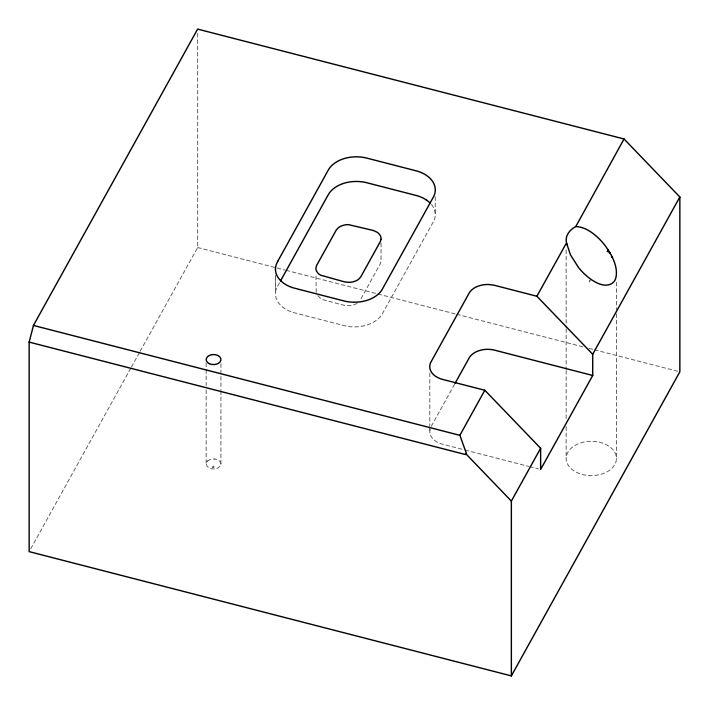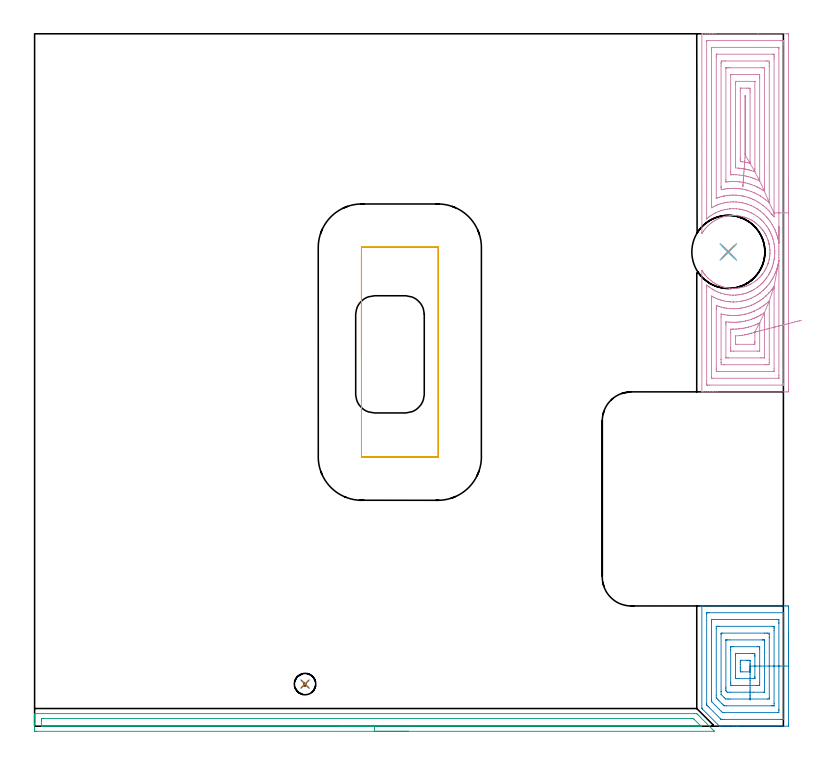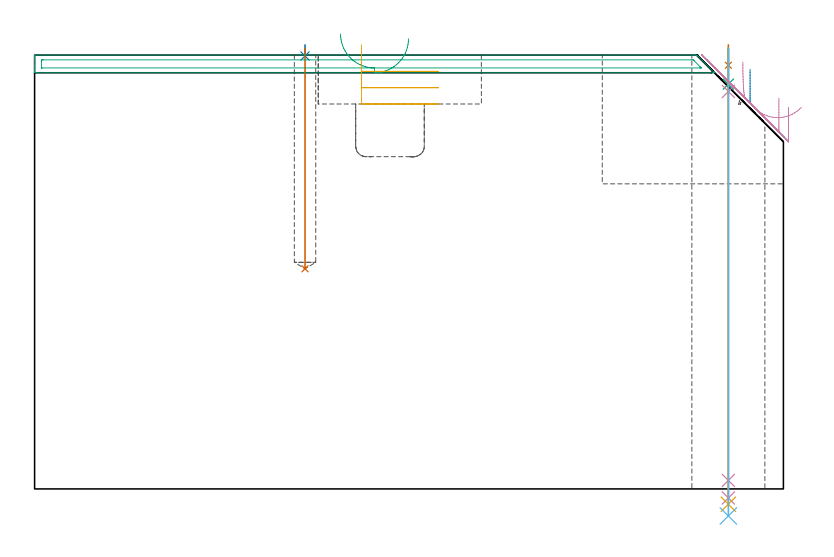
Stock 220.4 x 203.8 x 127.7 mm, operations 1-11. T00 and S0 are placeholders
(PLAN: 13 operations, 9 tool changes, 29.2 min)
(1 SPOT_DRILL | STEP1HOLE | NXT0321_9005460120000 | 0.05 min | 183 mm3)
(2 SPOT_DRILL_1 | STEP1POCKET | NXT0321_9005460120000 | 0.03 min | 0 mm3)
(3 DRILL_BLIND_HOLE_INTO_CENTER | STEP1HOLE | UGT0301_180 | 0.04 min | 129 mm3)
(4 GUN_DRILL_THROUGH_HOLE | STEP1HOLE | UGT0307_001 | 0.57 min | 2347 mm3)
(5 SPADE_DRILL_TO_ENLARGE_THROUGH_HOLE | STEP1HOLE | UGT0306_004 | 0.54 min | 15601 mm3)
(6 DRILL_TO_ENLARGE_THROUGH_HOLE | STEP1HOLE | UGT0301_052 | 0.55 min | 28079 mm3)
(7 DRILL_BLIND_HOLE_INTO_CENTER_1 | STEP1POCKET | UGT0301_458 | 0.26 min | 1916 mm3)
(8 AREA_MILL | FG_CHAMFER_SURFACE | UGT0205_001 | 2.99 min | 14219 mm3)
(9 AREA_MILL_1 | FG_CHAMFER_SURFACE_1 | UGT0205_001 | 3.35 min | 2660 mm3)
(10 AREA_MILL_2 | FG_CHAMFER_SURFACE_2 | UGT0205_001 | 7.81 min | 33599 mm3)
(11 MILL_RECTANGULAR_POCKET | POCKET_RECTANGULAR_STRAIGHT | UGT0201_109 | Follow Part, ap 6.35, ae 75% | 1.39 min | 58256 mm3)
(12 MILL_RECTANGULAR_POCKET_1 | POCKET_RECTANGULAR_STRAIGHT_1 | UGT0201_089 | Follow Part, ap 2.5, ae 75% | 2.69 min | 10187 mm3)
(13 MILL_SLOT | SLOT_PARTIAL_RECTANGULAR | NXT0201_012 | Follow Part, ap 4, ae 75% | 8.93 min | 120674 mm3)
(TOOL NXT0321_9005460120000 | NC Spot Drill, 142deg, 12mm, Carbide, Uncoated | D12 PA142 FL30 Z2)
(TOOL UGT0301_180 | Twist Drill 5.7 mm | D5.7 PA118 FL55 Z2)
(TOOL UGT0307_001 | Gun Drill 5 mm | D5 PA130 FL24 Z1)
(TOOL UGT0306_004 | Spade Drill 13.5mm | D13.5 PA132 FL10 Z2)
(TOOL UGT0301_052 | Twist Drill 21.5 mm | D21.5 PA118 FL150 Z2)
(TOOL UGT0301_458 | Carbide Drill 6.3 mm | D6.3 PA118 FL63 Z2)
(TOOL UGT0205_001 | Chamfer Mill 20 x 3 x 45 deg. | D20 FL50 Z2)
(TOOL UGT0201_109 | End Mill 25.4 mm | D25.4 FL25 Z2)
(TOOL UGT0201_089 | End mill 10 mm | D10 R3 FL22 Z4)
(TOOL NXT0201_012 | ENDMILL 16mm [2P460-1600-NA 1630] | D16 FL38 Z6)
(OP 1 SPOT_DRILL)
G17 G21 G94 G90
T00 M6
G54
G17 G0 G90 X204.2 Y139.6 S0 M3
G43 Z137.7 H0
G94 G81 G98 Z124.7 F250. R130.7
G80
M5
M2
(OP 2 SPOT_DRILL_1)
G17 G21 G94 G90
T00 M6
G54
G17 G0 G90 X79.6 Y12.4 S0 M3
G43 Z137.7 H0
G94 G81 G98 Z127.429 F250. R130.7
G80
M5
M2
(OP 3 DRILL_BLIND_HOLE_INTO_CENTER)
G17 G21 G94 G90
T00 M6
G54
G17 G0 G90 X204.2 Y139.6 S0 M3
G43 Z137.7 H0
G94 G81 G98 Z119.15 F250. R129.7
G80
M5
M2
(OP 4 GUN_DRILL_THROUGH_HOLE)
G17 G21 G94 G90
T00 M6
G54
G17 G0 G90 X204.2 Y139.6 M8
G43 Z137.7 H0
Z125.812
S716 M3
G94 G1 Z116.986 F125. M26
G4 X.084
Z2.5 F250.
G4 X.084
Z-2.666 F125.
G4 X.084
M5
M9
G0 Z125.812
Z137.7
M2
(OP 5 SPADE_DRILL_TO_ENLARGE_THROUGH_HOLE)
G17 G21 G94 G90
T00 M6
G54
G17 G0 G90 X204.2 Y139.6 S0 M3
G43 Z137.7 H0
G94 G73 G98 Z-4.505 F250. Q13.221 R129.7
G80
M5
M2
(OP 6 DRILL_TO_ENLARGE_THROUGH_HOLE)
G17 G21 G94 G90
T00 M6
G54
G17 G0 G90 X204.2 Y139.6 S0 M3
G43 Z137.7 H0
G94 G73 G98 Z-7.959 F250. Q19.38 R129.7
G80
M5
M2
(OP 7 DRILL_BLIND_HOLE_INTO_CENTER_1)
G17 G21 G94 G90
T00 M6
G54
G17 G0 G90 X79.6 Y12.4 S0 M3
G43 Z137.7 H0
G94 G81 G98 Z64.8 F250. R129.7
G80
M5
M2
(OP 8 AREA_MILL)
G17 G21 G94 G90
T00 M6
G54
G17 G0 G90 X221.9 Y27.7 S1061 M3
G43 Z137.7 H0
Z112.2
G94 G1 Y27.662 Z111.328 F250.
Y27.548 Z110.463
Y27.359 Z109.612
Y27.097 Z108.78
Y26.763 Z107.974
Y26.36 Z107.2
Y25.892 Z106.464
Y25.36 Z105.772
Y24.771 Z105.129
Y24.128 Z104.54
Y23.436 Z104.008
Y22.7 Z103.54
Y21.926 Z103.137
Y21.12 Z102.803
Y20.288 Z102.541
Y19.436 Z102.352
Y18.572 Z102.238
Y17.7 Z102.2
Y0.477
X221.894 Y0.019 Z102.202
X221.891 Y0.01 Z102.204
X221.875 Y0. Z102.221
X206.985 Z117.109
X206.51 Z117.583
X205.7 Z118.399
X205.63 Z118.469
X201.74 Z122.359
X201.67 Y0.002 Z122.428
X201.607 Y0.004 Z122.491
X201.568 Y0.035 Z122.53
X201.457 Y0.142 Z122.641
X196.523 Y5.076 Z127.575
X196.397 Y5.2 Z127.694
X196.4 Y5.335 Z127.7
Y35.365
X196.405 Y35.39 Z127.693
X196.468 Y35.4 Z127.63
X201.3 Z122.799
X202.11 Z121.983
X220.995 Y35.399 Z103.1
X221.469 Y35.396 Z102.626
X221.891 Y35.392 Z102.205
X221.893 Y35.348 Z102.203
X221.898 Y34.923 Z102.202
X221.9 Y34.491 Z102.2
Y17.7
X220.486 Z103.614
X220.485 Y2.348 Z103.615
X220.484 Y2.243 Z103.616
X220.48 Y2.049 Z103.62
X220.478 Y2.01 Z103.622
X220.355 Y2.006 Z103.745
X220.194 Y2.002 Z103.906
X219.952 Y2. Z104.148
X219.71 Z104.39
X202.99 Y2.001 Z121.11
X202.349 Y2.003 Z121.751
X202.11 Y2.01 Z121.99
X202.037 Y2.025 Z122.063
X201.961 Y2.096 Z122.139
X201.808 Y2.243 Z122.292
X198.591 Y5.459 Z125.509
X198.274 Y5.776 Z125.826
X197.956 Y6.099 Z126.144
X197.866 Y6.194 Z126.234
X197.821 Y6.244 Z126.279
X197.819 Y6.264 Z126.281
X197.817 Y6.361 Z126.283
X197.814 Y6.555 Z126.286
Y6.659
X197.815 Y33.052 Z126.285
X197.816 Y33.157 Z126.284
X197.82 Y33.351 Z126.28
X197.822 Y33.39 Z126.278
X197.945 Y33.394 Z126.155
X198.106 Y33.398 Z125.994
X198.349 Y33.4 Z125.751
X198.591 Z125.509
X220.348 Y33.399 Z103.752
X220.433 Y33.395 Z103.667
X220.46 Y33.391 Z103.64
X220.479 Y33.385 Z103.621
X220.481 Y33.349 Z103.619
X220.484 Y33.262 Z103.616
X220.485 Y33.157 Z103.615
X220.486 Y32.378 Z103.614
Y17.7
X219.072 Z105.028
X219.071 Y4.893 Z105.029
X219.07 Y4.651 Z105.03
X219.065 Y4.01 Z105.035
X218.839 Y4. Z105.261
X203. Z121.1
X202.502 Y4.01 Z121.598
X202.11 Y4.394 Z121.99
X201.607 Y4.893 Z122.493
X199.342 Y7.157 Z124.758
X199.279 Y7.222 Z124.821
X199.249 Y7.257 Z124.851
X199.237 Y7.274 Z124.863
X199.235 Y7.301 Z124.865
X199.23 Y7.543 Z124.87
X199.229 Y7.785 Z124.871
Y30.507
X199.23 Y30.749 Z124.87
X199.236 Y31.39 Z124.864
X199.461 Y31.4 Z124.639
X218.82 Z105.28
X219.065 Y31.39 Z105.035
X219.068 Y31.151 Z105.032
X219.071 Y30.507 Z105.029
X219.072 Y30.264
Y17.7 Z105.028
X217.657 Z106.443
Y6.659
X217.656 Y6.071 Z106.444
X217.653 Y6.031 Z106.447
X217.651 Y6.015 Z106.449
X217.643 Y6.01 Z106.457
X217.562 Y6.006 Z106.538
X217.398 Y6.002 Z106.702
X217.07 Y6. Z107.03
X216.847 Z107.253
X203.646 Y6.001 Z120.454
X202.99 Y6.01 Z121.11
X202.949 Y6.012 Z121.151
X202.905 Y6.051 Z121.195
X202.817 Y6.135 Z121.283
X202.641 Y6.309 Z121.459
X202.289 Y6.659 Z121.811
X201.406 Y7.543 Z122.694
X201.23 Y7.719 Z122.87
X200.879 Y8.074 Z123.221
X200.703 Y8.254 Z123.397
X200.662 Y8.299 Z123.438
X200.65 Y8.344 Z123.45
X200.648 Y8.426 Z123.452
X200.644 Y9.015 Z123.456
X200.643 Y28.741 Z123.457
X200.644 Y29.329 Z123.456
X200.647 Y29.369 Z123.453
X200.649 Y29.385 Z123.451
X200.657 Y29.39 Z123.443
X200.738 Y29.394 Z123.362
X200.902 Y29.398 Z123.198
X201.23 Y29.4 Z122.87
X201.453 Z122.647
X217.293 Z106.807
X217.491 Y29.398 Z106.609
X217.589 Y29.395 Z106.511
X217.638 Y29.39 Z106.462
X217.651 Y29.386 Z106.449
X217.652 Y29.372 Z106.448
X217.656 Y29.035 Z106.444
X217.657 Y28.741 Z106.443
Y28.151
Y17.7
X216.243 Z107.857
Y8.319
X216.241 Y8.211 Z107.859
X216.236 Y8.01 Z107.864
X216.19 Y8.008 Z107.91
X215.733 Y8.001 Z108.367
X204.75 Y8. Z119.35
X204.294 Y8.001 Z119.806
X203.87 Y8.005 Z120.23
X203.404 Y8.01 Z120.696
X202.99 Y8.408 Z121.11
X202.972 Y8.426 Z121.128
X202.11 Y9.29 Z121.99
X202.094 Y9.309 Z122.006
X202.064 Y9.356 Z122.036
X202.057 Y10.192 Z122.043
Y10.246
X202.058 Y27.081 Z122.042
X202.059 Y27.189 Z122.041
X202.064 Y27.39 Z122.036
X202.11 Y27.392 Z121.99
X202.567 Y27.399 Z121.533
X214.886 Y27.4 Z109.214
X215.31 Y27.399 Z108.79
X215.768 Y27.397 Z108.332
X216.19 Y27.39 Z107.91
X216.236 Y26.974 Z107.864
X216.239 Y26.924 Z107.861
X216.243 Y26.091 Z107.857
Y26.037
Y17.7
X214.829 Z109.271
Y10.092
X214.828 Y10.042 Z109.272
X214.825 Y10.019 Z109.275
X214.823 Y10.013 Z109.277
X214.812 Y10.01 Z109.288
X214.62 Y10.002 Z109.48
X211.541 Y10. Z112.559
X204.75 Y10.001 Z119.35
X204.058 Y10.004 Z120.042
X203.87 Y10.01 Z120.23
X203.667 Y10.192 Z120.433
X203.478 Y10.398 Z120.622
X203.475 Y10.589 Z120.625
X203.472 Y11.076 Z120.628
X203.471 Y11.476 Z120.629
X203.472 Y25.208 Z120.628
X203.473 Y25.308 Z120.627
X203.475 Y25.357 Z120.625
X203.477 Y25.377 Z120.623
X203.489 Y25.39 Z120.611
X203.681 Y25.397 Z120.419
X203.87 Y25.399 Z120.23
X204.559 Y25.4 Z119.541
X214.238 Z109.862
X214.43 Y25.399 Z109.67
X214.621 Y25.395 Z109.479
X214.749 Y25.39 Z109.351
X214.822 Y25.381 Z109.278
X214.824 Y25.341 Z109.276
X214.826 Y25.208 Z109.274
X214.828 Y24.807 Z109.272
X214.829 Y17.7 Z109.271
X213.415 Z110.685
X213.414 Y12.842 Z110.686
X213.408 Y12.101 Z110.692
X213.398 Y12.01 Z110.702
X213.299 Y12.007 Z110.801
X213.089 Y12.003 Z111.011
X212.67 Y12. Z111.43
X212.629 Z111.471
X205.589 Z118.511
X205.195 Y12.002 Z118.905
X204.998 Y12.006 Z119.102
X204.901 Y12.01 Z119.199
X204.892 Y12.017 Z119.208
X204.889 Y12.033 Z119.211
X204.888 Y12.068 Z119.212
X204.885 Y12.706 Z119.215
Y12.842
X204.886 Y22.422 Z119.214
Y22.558
X204.892 Y23.299 Z119.208
X204.902 Y23.39 Z119.198
X205.001 Y23.393 Z119.099
X205.211 Y23.397 Z118.889
X205.63 Y23.4 Z118.47
X205.671 Z118.429
X212.711 Z111.389
X213.105 Y23.398 Z110.995
X213.302 Y23.394 Z110.798
X213.399 Y23.39 Z110.701
X213.409 Y23.383 Z110.691
X213.411 Y23.367 Z110.689
X213.413 Y23.332 Z110.687
X213.415 Y22.694 Z110.685
Y22.558
Y17.7
X212.001 Z112.099
Y14.609
X212. Y14.397 Z112.1
X211.998 Y14.186 Z112.102
X211.994 Y14.046 Z112.106
X211.992 Y14.009 Z112.108
X211.979 Y14.006 Z112.121
X211.941 Y14.003 Z112.159
X211.79 Y14.001 Z112.31
X211.516 Y14. Z112.584
X207.39 Z116.71
X207.116 Y14.001 Z116.984
X206.51 Y14.007 Z117.59
X206.315 Y14.01 Z117.785
X206.305 Y14.397 Z117.795
X206.301 Y14.609 Z117.799
X206.3 Y14.82 Z117.8
Y21.003
X206.302 Y21.214 Z117.798
X206.306 Y21.354 Z117.794
X206.308 Y21.391 Z117.792
X206.321 Y21.394 Z117.779
X206.359 Y21.397 Z117.741
X206.51 Y21.399 Z117.59
X206.784 Y21.4 Z117.316
X210.91 Z113.19
X211.184 Y21.399 Z112.916
X211.79 Y21.393 Z112.31
X211.985 Y21.39 Z112.115
X211.995 Y21.003 Z112.105
X211.999 Y20.791 Z112.101
X212. Y20.58 Z112.1
X212.001 Y17.7 Z112.099
X210.586 Z113.514
Y16.375
X210.584 Y16.096 Z113.516
X210.582 Y16.027 Z113.518
X210.58 Y16.016 Z113.52
X210.572 Y16.01 Z113.528
X210.528 Y16.006 Z113.572
X210.403 Y16.001 Z113.697
X208.27 Z115.83
X207.759 Y16.004 Z116.341
X207.728 Y16.01 Z116.372
X207.721 Y16.043 Z116.379
X207.717 Y16.375 Z116.383
X207.714 Y16.933 Z116.386
Y17.258
Y18.142
Y18.7
X207.716 Y19.025 Z116.384
X207.719 Y19.304 Z116.381
X207.721 Y19.37 Z116.379
X207.73 Y19.39 Z116.37
X207.772 Y19.393 Z116.328
X207.898 Y19.398 Z116.202
X209.656 Y19.4 Z114.444
X210.03 Y19.399 Z114.07
X210.541 Y19.396 Z113.559
X210.572 Y19.39 Z113.528
X210.579 Y19.357 Z113.521
X210.583 Y19.025 Z113.517
X210.586 Y18.467 Z113.514
Y18.142
Y17.7
Y16.828 Z113.552
X210.587 Y15.963 Z113.665
Y15.111 Z113.854
Y14.279 Z114.116
Y13.473 Z114.45
Y12.699 Z114.852
Y11.964 Z115.321
X210.588 Y11.271 Z115.852
Y10.628 Z116.441
Y10.039 Z117.084
Y9.507 Z117.776
Y9.038 Z118.512
Y8.635 Z119.286
Y8.301 Z120.092
Y8.039 Z120.924
Y7.85 Z121.775
Y7.736 Z122.64
Y7.698 Z123.512
G0 Z137.7
M5
M2
(OP 9 AREA_MILL_1)
G17 G21 G94 G90
T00 M6
G54
G17 G0 G90 X110.05 Y-1.5 S1061 M3
G43 Z137.7 H0
Z132.5
G94 G1 X110.012 Z131.628 F250.
X109.898 Z130.764
X109.709 Z129.912
X109.447 Z129.08
X109.113 Z128.274
X108.71 Z127.5
X108.241 Z126.764
X107.71 Z126.072
X107.121 Z125.429
X106.478 Z124.84
X105.786 Z124.308
X105.05 Z123.84
X104.276 Z123.437
X103.47 Z123.103
X102.638 Z122.841
X101.786 Z122.652
X100.922 Z122.538
X100.05 Z122.5
X0.598
X0.192 Y-1.496 Z122.501
X0.01 Y-1.491 Z122.505
X0. Y-1.095 Z122.9
Y-0.806 Z123.189
Y-0.217 Z123.777
Y0.361 Z124.358
Y0.661 Z124.658
Y2.417 Z126.412
Y3.017 Z127.016
Y3.424 Z127.423
X0.002 Y3.564 Z127.556
X0.01 Y3.698 Z127.688
X0.152 Y3.7 Z127.7
X194.15
X194.905 Y3.695 Z127.69
X195.042 Y3.559 Z127.557
X195.228 Y3.372 Z127.372
X200.096 Y-1.496 Z122.502
X200.097 Y-1.498 Z122.5
X200.096 Y-1.499 Z122.499
X100.05 Y-1.5 Z122.5
Y-0.086 Z123.914
X2.248 Y-0.085 Z123.915
X2.035 Y-0.081 Z123.919
X2.014 Y-0.079 Z123.921
X2.009 Y-0.067 Z123.933
X2.003 Y-0.04 Z123.96
X2.001 Y-0.013 Z123.987
Y1.539 Z125.539
X2.003 Y1.912 Z125.912
X2.013 Y2.279 Z126.279
X2.382 Y2.284 Z126.284
X2.516 Y2.285 Z126.285
X193.392
X193.77 Y2.28 Z126.28
X193.861 Y2.278 Z126.278
X193.989 Y2.156 Z126.156
X194.15 Y1.999 Z125.999
X195.934 Y0.216 Z124.216
X196.152 Y-0.006 Z123.994
X196.19 Y-0.048 Z123.952
X196.214 Y-0.079 Z123.921
X196.172 Y-0.081 Z123.919
X195.934 Y-0.085 Z123.915
X195.8 Y-0.086 Z123.914
X100.05
X99.178 Z123.952
X98.313 Z124.066
X97.462 Z124.255
X96.63 Z124.517
X95.824 Z124.851
X95.05 Z125.254
X94.314 Z125.723
X93.622 Z126.254
X92.979 Z126.843
X92.39 Z127.486
X91.858 Z128.178
X91.39 Z128.914
X90.987 Z129.688
X90.653 Z130.494
X90.391 Z131.326
X90.202 Z132.178
X90.088 Z133.043
X90.05 Z133.914
G0 Z137.7
M5
M2
(OP 10 AREA_MILL_2)
G17 G21 G94 G90
T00 M6
G54
G17 G0 G90 X221.9 Y161.1 S1061 M3
G43 Z137.7 H0
Z112.2
G94 G1 Y161.062 Z111.328 F250.
Y160.948 Z110.463
Y160.759 Z109.612
Y160.497 Z108.78
Y160.163 Z107.974
Y159.76 Z107.2
Y159.292 Z106.464
Y158.76 Z105.772
Y158.171 Z105.129
Y157.528 Z104.54
Y156.836 Z104.008
Y156.1 Z103.54
Y155.326 Z103.137
Y154.52 Z102.803
Y153.688 Z102.541
Y152.836 Z102.352
Y151.972 Z102.238
Y151.1 Z102.2
Y99.438
X221.899 Y98.983 Z102.201
X221.895 Y98.553 Z102.203
X221.891 Y98.41 Z102.205
X221.469 Y98.4 Z102.627
X200.927 Z123.168
X200.35 Z123.744
X199.743 Z124.354
X199.47 Z124.626
X198.863 Z125.234
X198.591 Z125.506
X198.045 Z126.054
X197.376 Z126.723
X196.831 Z127.268
X196.667 Z127.432
X196.493 Y98.404 Z127.606
X196.406 Y98.41 Z127.692
X196.4 Y98.538 Z127.7
Y134.173
X196.406 Y134.181 Z127.693
X196.414 Y134.18 Z127.686
X196.42 Y134.173 Z127.68
X196.456 Y134.115 Z127.644
X196.496 Y134.049 Z127.604
X196.683 Y133.755 Z127.416
X196.996 Y133.306 Z127.104
X197.324 Y132.865 Z126.776
X197.388 Y132.785 Z126.712
X197.751 Y132.374 Z126.349
X198.126 Y131.976 Z125.974
X198.281 Y131.826 Z125.819
X198.704 Y131.448 Z125.396
X199.14 Y131.086 Z124.96
X199.615 Y130.748 Z124.485
X200.065 Y130.454 Z124.035
X200.495 Y130.197 Z123.605
X200.725 Y130.074 Z123.375
X200.958 Y129.957 Z123.142
X201.401 Y129.753 Z122.699
X201.85 Y129.573 Z122.25
X202.606 Y129.307 Z121.494
X202.742 Y129.267 Z121.358
X203.187 Y129.153 Z120.913
X203.635 Y129.06 Z120.465
X204.527 Y128.925 Z119.573
X205.419 Y128.865 Z118.681
X206.312 Y128.879 Z117.788
X207.204 Y128.968 Z116.896
X208.096 Y129.132 Z116.004
X208.794 Y129.307 Z115.306
X208.988 Y129.37 Z115.112
X209.437 Y129.528 Z114.663
X209.683 Y129.625 Z114.417
X209.879 Y129.704 Z114.217
X210.03 Y129.772 Z114.064
X210.329 Y129.905 Z113.769
X210.773 Y130.125 Z113.327
X210.91 Y130.2 Z113.187
X211.666 Y130.669 Z112.434
X212.258 Y131.086 Z111.842
X212.557 Y131.328 Z111.541
X212.919 Y131.646 Z111.178
X213.273 Y131.976 Z110.825
X213.417 Y132.122 Z110.681
X213.449 Y132.155 Z110.649
X213.767 Y132.505 Z110.331
X214.073 Y132.865 Z110.026
X214.136 Y132.948 Z109.961
X214.342 Y133.216 Z109.757
X214.713 Y133.755 Z109.385
X214.981 Y134.193 Z109.116
X215.237 Y134.644 Z108.861
X215.366 Y134.916 Z108.73
X215.449 Y135.087 Z108.649
X215.646 Y135.534 Z108.452
X215.814 Y135.977 Z108.282
X215.866 Y136.132 Z108.232
X215.896 Y136.223 Z108.202
X215.963 Y136.423 Z108.135
X216.127 Y136.995 Z107.973
X216.2 Y137.313 Z107.9
X216.285 Y137.757 Z107.812
X216.354 Y138.202 Z107.745
X216.359 Y138.251 Z107.74
X216.402 Y138.647 Z107.696
X216.428 Y139.073 Z107.663
X216.43 Y139.092 Z107.662
X216.446 Y139.536 Z107.649
X216.434 Y139.981 Z107.655
X216.414 Y140.373 Z107.683
X216.411 Y140.426 Z107.686
X216.367 Y140.871 Z107.729
X216.344 Y141.03 Z107.752
X216.303 Y141.316 Z107.792
X216.224 Y141.746 Z107.87
X216.222 Y141.76 Z107.873
X216.206 Y141.841 Z107.892
X216.19 Y141.916 Z107.909
X216.156 Y142.07 Z107.943
X216.127 Y142.206 Z107.972
X216.067 Y142.428 Z108.031
X216.006 Y142.637 Z108.09
X216.002 Y142.65 Z108.094
X215.932 Y142.868 Z108.166
X215.857 Y143.096 Z108.241
X215.693 Y143.539 Z108.401
X215.506 Y143.986 Z108.592
X215.297 Y144.438 Z108.803
X215.234 Y144.561 Z108.865
X215.065 Y144.864 Z109.032
X215.022 Y144.942 Z109.076
X214.951 Y145.062 Z109.147
X214.799 Y145.318 Z109.299
X214.674 Y145.508 Z109.425
X214.575 Y145.657 Z109.523
X214.43 Y145.862 Z109.667
X214.341 Y145.988 Z109.756
X214.174 Y146.208 Z109.925
X213.998 Y146.419 Z110.102
X213.819 Y146.632 Z110.28
X213.723 Y146.74 Z110.376
X213.449 Y147.047 Z110.649
X213.402 Y147.097 Z110.697
X213.11 Y147.375 Z110.989
X212.986 Y147.492 Z111.113
X212.557 Y147.874 Z111.542
X212.486 Y147.933 Z111.613
X212.421 Y147.987 Z111.678
X212.23 Y148.129 Z111.865
X212.046 Y148.268 Z112.051
X211.822 Y148.427 Z112.278
X211.665 Y148.538 Z112.434
X211.398 Y148.71 Z112.701
X211.127 Y148.876 Z112.97
X210.91 Y148.996 Z113.186
X210.772 Y149.072 Z113.325
X210.329 Y149.295 Z113.77
X209.88 Y149.498 Z114.219
X209.537 Y149.638 Z114.562
X209.191 Y149.766 Z114.909
X208.988 Y149.828 Z115.112
X208.096 Y150.067 Z116.004
X207.204 Y150.233 Z116.896
X206.312 Y150.321 Z117.788
X205.419 Y150.335 Z118.681
X204.527 Y150.275 Z119.573
X203.635 Y150.14 Z120.465
X203.187 Y150.047 Z120.913
X202.742 Y149.929 Z121.358
X202.21 Y149.766 Z121.89
X201.85 Y149.632 Z122.25
X201.401 Y149.447 Z122.699
X200.958 Y149.237 Z123.142
X200.272 Y148.876 Z123.828
X200.065 Y148.75 Z124.035
X199.615 Y148.452 Z124.485
X199.173 Y148.136 Z124.927
X198.979 Y147.987 Z125.121
X198.625 Y147.686 Z125.475
X198.281 Y147.373 Z125.819
X197.999 Y147.097 Z126.101
X197.688 Y146.761 Z126.412
X197.388 Y146.414 Z126.712
X197.225 Y146.208 Z126.875
X196.904 Y145.767 Z127.196
X196.599 Y145.318 Z127.501
X196.594 Y145.309 Z127.506
X196.516 Y145.189 Z127.582
X196.405 Y145.019 Z127.691
X196.4 Y145.309 Z127.7
Y203.662
X196.406 Y203.79 Z127.692
X196.667 Y203.8 Z127.432
X197.376 Z126.723
X198.045 Z126.054
X198.591 Z125.506
X198.863 Z125.234
X199.47 Z124.626
X199.743 Z124.354
X200.35 Z123.744
X212.958 Z111.139
X221.469 Z102.627
X221.776 Y203.797 Z102.321
X221.892 Y203.79 Z102.205
X221.899 Y203.673 Z102.199
X221.9 Y203.217 Z102.2
Y151.1
X220.486 Z103.614
Y100.765
X220.484 Y100.569 Z103.616
X220.482 Y100.471 Z103.618
X220.479 Y100.424 Z103.621
X220.474 Y100.41 Z103.626
X220.431 Y100.408 Z103.669
X220.069 Y100.401 Z104.031
X198.591 Z125.509
X198.068 Y100.403 Z126.032
X197.897 Y100.41 Z126.203
X197.821 Y100.423 Z126.279
X197.816 Y100.658 Z126.284
X197.815 Y100.765 Z126.285
X197.814 Y101.551 Z126.286
X197.815 Y129.273 Z126.285
Y129.38
X197.822 Y129.859 Z126.278
X198.08 Y129.648 Z126.02
X198.277 Y129.488 Z125.823
X198.543 Y129.273 Z125.557
X198.591 Y129.239 Z125.509
X198.706 Y129.156 Z125.394
X199.47 Y128.65 Z124.63
X199.909 Y128.383 Z124.191
X200.35 Y128.15 Z123.75
X200.795 Y127.933 Z123.305
X201.23 Y127.753 Z122.87
X201.91 Y127.492 Z122.19
X202.11 Y127.422 Z121.99
X202.214 Y127.387 Z121.886
X202.99 Y127.182 Z121.11
X203.379 Y127.099 Z120.721
X203.87 Y127.02 Z120.23
X204.415 Y126.94 Z119.685
X204.75 Y126.914 Z119.35
X205.359 Y126.875 Z118.741
X205.63 Z118.47
X206.229 Y126.886 Z117.871
X206.51 Y126.904 Z117.59
X207.042 Y126.953 Z117.058
X207.39 Y126.995 Z116.71
X207.809 Y127.068 Z116.291
X208.27 Y127.158 Z115.83
X208.539 Y127.22 Z115.561
X209.15 Y127.377 Z114.95
X209.238 Y127.403 Z114.862
X209.506 Y127.492 Z114.594
X209.889 Y127.635 Z114.211
X210.03 Y127.692 Z114.07
X210.509 Y127.898 Z113.591
X210.91 Y128.083 Z113.19
X211.109 Y128.181 Z112.991
X211.495 Y128.383 Z112.605
X211.679 Y128.494 Z112.421
X211.79 Y128.564 Z112.31
X212.219 Y128.839 Z111.881
X212.67 Y129.144 Z111.43
X212.746 Y129.197 Z111.354
X212.851 Y129.273 Z111.249
X213.24 Y129.587 Z110.86
X213.55 Y129.852 Z110.55
X213.715 Y129.997 Z110.385
X213.896 Y130.164 Z110.204
X214.166 Y130.432 Z109.934
X214.43 Y130.712 Z109.67
X214.737 Y131.055 Z109.363
X215.001 Y131.368 Z109.099
X215.31 Y131.765 Z108.79
X215.386 Y131.869 Z108.714
X215.441 Y131.946 Z108.659
X215.744 Y132.398 Z108.356
X216.021 Y132.837 Z108.079
X216.061 Y132.902 Z108.039
X216.085 Y132.943 Z108.015
X216.19 Y133.13 Z107.91
X216.398 Y133.517 Z107.702
X216.5 Y133.728 Z107.6
X216.682 Y134.12 Z107.418
X216.902 Y134.619 Z107.198
X216.923 Y134.668 Z107.177
X216.938 Y134.707 Z107.162
X216.95 Y134.74 Z107.15
X217.07 Y135.061 Z107.03
X217.182 Y135.396 Z106.918
X217.217 Y135.51 Z106.883
X217.384 Y136.082 Z106.716
X217.47 Y136.4 Z106.63
X217.559 Y136.796 Z106.541
X217.655 Y137.291 Z106.445
X217.679 Y137.428 Z106.421
X217.697 Y137.547 Z106.403
X217.776 Y138.182 Z106.324
X217.793 Y138.34 Z106.307
X217.85 Y139.128 Z106.25
X217.851 Y139.173 Z106.249
X217.855 Y139.563 Z106.245
X217.85 Y139.964 Z106.25
X217.847 Y140.068 Z106.253
X217.791 Y140.855 Z106.309
X217.774 Y141.033 Z106.326
X217.68 Y141.746 Z106.42
X217.619 Y142.08 Z106.481
X217.506 Y142.637 Z106.594
X217.354 Y143.239 Z106.746
X217.268 Y143.527 Z106.832
X217.07 Y144.125 Z107.03
X216.959 Y144.418 Z107.141
X216.732 Y144.967 Z107.368
X216.577 Y145.309 Z107.523
X216.452 Y145.575 Z107.648
X216.19 Y146.074 Z107.91
X216.12 Y146.2 Z107.98
X216.019 Y146.373 Z108.081
X215.552 Y147.091 Z108.548
X215.31 Y147.434 Z108.79
X214.87 Y147.982 Z109.23
X214.43 Y148.488 Z109.67
X214.058 Y148.873 Z110.042
X213.795 Y149.121 Z110.305
X213.55 Y149.342 Z110.55
X213.057 Y149.764 Z111.043
X212.67 Y150.053 Z111.43
X211.8 Y150.644 Z112.3
X211.783 Y150.655 Z112.317
X211.219 Y150.96 Z112.881
X210.91 Y151.115 Z113.19
X210.075 Y151.499 Z114.025
X210.03 Y151.518 Z114.07
X209.962 Y151.545 Z114.138
X209.36 Y151.75 Z114.74
X209.15 Y151.812 Z114.95
X208.784 Y151.916 Z115.316
X208.27 Y152.042 Z115.83
X207.662 Y152.161 Z116.438
X207.39 Y152.205 Z116.71
X206.656 Y152.288 Z117.444
X206.51 Y152.297 Z117.59
X205.738 Y152.327 Z118.362
X205.63 Y152.325 Z118.47
X204.886 Y152.299 Z119.214
X204.75 Y152.29 Z119.35
X204.593 Y152.277 Z119.507
X203.87 Y152.177 Z120.23
X203.334 Y152.089 Z120.766
X202.99 Y152.018 Z121.11
X202.439 Y151.878 Z121.661
X202.11 Y151.778 Z121.99
X201.937 Y151.721 Z122.163
X201.441 Y151.545 Z122.659
X201.291 Y151.484 Z122.809
X201.23 Y151.457 Z122.87
X200.685 Y151.207 Z123.415
X200.35 Y151.042 Z123.75
X200.097 Y150.912 Z124.003
X199.62 Y150.655 Z124.48
X199.527 Y150.598 Z124.573
X199.47 Y150.561 Z124.63
X198.999 Y150.241 Z125.101
X198.591 Y149.956 Z125.509
X198.48 Y149.876 Z125.62
X198.332 Y149.764 Z125.768
X197.842 Y149.354 Z126.258
X197.825 Y149.343 Z126.275
X197.821 Y149.342 Z126.279
X197.819 Y149.353 Z126.281
X197.816 Y149.454 Z126.284
X197.814 Y149.659 Z126.286
Y149.764
Y201.435
X197.816 Y201.631 Z126.284
X197.818 Y201.729 Z126.282
X197.821 Y201.776 Z126.279
X197.826 Y201.79 Z126.274
X197.869 Y201.792 Z126.231
X198.231 Y201.799 Z125.869
X219.71 Z104.39
X220.232 Y201.797 Z103.868
X220.403 Y201.79 Z103.697
X220.479 Y201.777 Z103.621
X220.484 Y201.542 Z103.616
X220.485 Y201.435 Z103.615
X220.486 Y200.649 Z103.614
Y151.1
X219.072 Z105.028
X219.071 Y142.392 Z105.029
X219.07 Y142.341 Z105.03
X219.066 Y142.268 Z105.034
X219.063 Y142.245 Z105.037
X219.05 Y142.3 Z105.05
X219.034 Y142.376 Z105.066
X218.83 Y143.365 Z105.27
X218.79 Y143.527 Z105.31
X218.776 Y143.582 Z105.324
X218.644 Y144.06 Z105.456
X218.534 Y144.418 Z105.566
X218.386 Y144.868 Z105.714
X218.225 Y145.309 Z105.875
X217.95 Y145.993 Z106.15
X217.859 Y146.2 Z106.241
X217.782 Y146.37 Z106.318
X217.548 Y146.84 Z106.552
X217.413 Y147.091 Z106.687
X217.07 Y147.698 Z107.03
X216.895 Y147.982 Z107.205
X216.579 Y148.479 Z107.521
X216.295 Y148.873 Z107.805
X216.19 Y149.009 Z107.91
X215.853 Y149.423 Z108.247
X215.566 Y149.764 Z108.534
X215.31 Y150.054 Z108.79
X214.718 Y150.655 Z109.382
X214.43 Y150.921 Z109.67
X213.703 Y151.545 Z110.397
X213.55 Y151.662 Z110.55
X213.138 Y151.963 Z110.962
X212.67 Y152.275 Z111.43
X212.574 Y152.339 Z111.527
X212.422 Y152.436 Z111.678
X211.79 Y152.791 Z112.31
X211.096 Y153.139 Z113.004
X210.91 Y153.223 Z113.19
X210.675 Y153.327 Z113.425
X210.03 Y153.574 Z114.07
X209.651 Y153.71 Z114.449
X209.15 Y153.847 Z114.95
X208.456 Y154.03 Z115.644
X208.27 Y154.065 Z115.83
X207.413 Y154.218 Z116.687
X207.39 Y154.221 Z116.71
X206.51 Y154.301 Z117.59
X206.422 Y154.307 Z117.678
X205.63 Y154.325 Z118.47
X205.525 Z118.575
X204.75 Y154.285 Z119.35
X204.042 Y154.218 Z120.058
X203.89 Y154.198 Z120.21
X203.87 Y154.195 Z120.23
X203.134 Y154.072 Z120.966
X202.99 Y154.041 Z121.11
X202.421 Y153.903 Z121.679
X202.11 Y153.818 Z121.99
X201.738 Y153.704 Z122.362
X201.23 Y153.529 Z122.87
X201.084 Y153.475 Z123.016
X200.718 Y153.327 Z123.382
X200.463 Y153.213 Z123.637
X200.35 Y153.159 Z123.75
X199.87 Y152.922 Z124.23
X199.47 Y152.717 Z124.63
X199.286 Y152.623 Z124.814
X199.256 Y152.612 Z124.844
X199.234 Y152.607 Z124.866
X199.232 Y152.623 Z124.868
X199.23 Y152.641 Z124.87
X199.229 Y152.681 Z124.871
Y199.006
X199.234 Y199.653 Z124.866
X199.235 Y199.773 Z124.865
X199.242 Y199.79 Z124.858
X199.277 Y199.795 Z124.823
X199.326 Y199.799 Z124.774
X218.685 Y199.8 Z105.415
X218.83 Y199.798 Z105.27
X218.975 Y199.794 Z105.125
X219.065 Y199.79 Z105.035
X219.068 Y199.734 Z105.032
X219.069 Y199.653 Z105.031
X219.071 Y199.409 Z105.029
X219.072 Y151.1 Z105.028
X217.657 Z106.443
Y150.951
X217.656 Y150.655 Z106.444
X217.653 Y150.064 Z106.447
X217.651 Y149.883 Z106.449
X217.161 Y150.475 Z106.939
X217.07 Y150.586 Z107.03
X217.014 Y150.655 Z107.086
X216.772 Y150.956 Z107.328
X216.262 Y151.545 Z107.838
X216.19 Y151.624 Z107.91
X215.789 Y152.031 Z108.311
X215.384 Y152.436 Z108.716
X215.31 Y152.504 Z108.79
X214.794 Y152.959 Z109.306
X214.43 Y153.264 Z109.67
X214.352 Y153.327 Z109.748
X213.55 Y153.889 Z110.55
X213.065 Y154.218 Z111.035
X212.817 Y154.367 Z111.283
X212.67 Y154.451 Z111.43
X212.16 Y154.735 Z111.94
X211.79 Y154.913 Z112.31
X211.379 Y155.109 Z112.721
X210.91 Y155.302 Z113.19
X210.415 Y155.499 Z113.685
X210.03 Y155.635 Z114.07
X209.299 Y155.849 Z114.801
X209.15 Y155.888 Z114.95
X208.714 Y156. Z115.386
X208.27 Y156.083 Z115.83
X208.171 Y156.1 Z115.929
X207.39 Y156.215 Z116.71
X207.148 Y156.245 Z116.952
X206.51 Y156.297 Z117.59
X206.202 Y156.312 Z117.898
X205.63 Y156.322 Z118.47
X205.319 Y156.315 Z118.781
X204.75 Y156.286 Z119.35
X204.487 Y156.266 Z119.613
X203.87 Y156.198 Z120.23
X203.696 Y156.176 Z120.404
X202.99 Y156.066 Z121.11
X202.934 Y156.057 Z121.166
X202.668 Y156. Z121.432
X202.11 Y155.854 Z121.99
X201.538 Y155.689 Z122.562
X201.23 Y155.589 Z122.87
X200.875 Y155.469 Z123.225
X200.769 Y155.431 Z123.331
X200.684 Y155.402 Z123.416
X200.657 Y155.396 Z123.443
X200.649 Z123.451
X200.647 Y155.404 Z123.453
X200.645 Y155.452 Z123.455
X200.643 Y155.704 Z123.457
Y196.98
X200.646 Y197.572 Z123.454
X200.65 Y197.772 Z123.45
X200.654 Y197.791 Z123.446
X200.674 Y197.794 Z123.426
X200.724 Y197.797 Z123.376
X200.826 Y197.799 Z123.274
X217.14 Y197.8 Z106.96
X217.486 Y197.793 Z106.614
X217.65 Y197.789 Z106.45
X217.652 Y197.694 Z106.448
X217.656 Y197.278 Z106.444
X217.657 Y196.98 Z106.443
Y196.385
Y151.1
X216.229 Y154.056 Z107.871
X215.31 Y154.843 Z108.79
X214.985 Y155.109 Z109.115
X214.43 Y155.502 Z109.67
X213.711 Y156. Z110.389
X213.55 Y156.1 Z110.55
X213.303 Y156.25 Z110.797
X212.67 Y156.592 Z111.43
X212.073 Y156.891 Z112.027
X211.79 Y157.02 Z112.31
X211.562 Y157.121 Z112.538
X210.91 Y157.379 Z113.19
X210.167 Y157.643 Z113.933
X210.03 Y157.683 Z114.07
X209.682 Y157.782 Z114.418
X209.15 Y157.919 Z114.95
X208.971 Y157.963 Z115.129
X208.27 Y158.09 Z115.83
X207.904 Y158.152 Z116.196
X207.39 Y158.22 Z116.71
X206.908 Y158.27 Z117.192
X206.51 Y158.298 Z117.59
X205.98 Y158.318 Z118.12
X205.63 Y158.322 Z118.47
X205.111 Y158.307 Z118.989
X204.75 Y158.287 Z119.35
X204.288 Y158.25 Z119.812
X203.87 Y158.203 Z120.23
X203.501 Y158.156 Z120.599
X202.99 Y158.075 Z121.11
X202.743 Y158.032 Z121.357
X202.11 Y157.904 Z121.99
X202.06 Y158.622 Z122.04
X202.058 Y158.672 Z122.042
X202.057 Y158.726 Z122.043
Y194.362
X202.06 Y195.199 Z122.04
X202.062 Y195.248 Z122.038
X202.11 Y195.79 Z121.99
X202.4 Y195.796 Z121.7
X202.99 Y195.799 Z121.11
X203.276 Y195.8 Z120.824
X215.31 Y195.799 Z108.79
X215.597 Y195.798 Z108.503
X216.19 Y195.79 Z107.91
X216.238 Y195.199 Z107.862
X216.24 Y195.147 Z107.86
X216.243 Y194.308 Z107.857
Y194.254
Y155.109
X216.242 Y154.218 Z107.858
X216.241 Y154.166 Z107.859
X216.236 Y154.111 Z107.864
X216.229 Y154.056 Z107.871
X214.822 Y157.494 Z109.278
X214.572 Y157.637 Z109.528
X214.43 Y157.733 Z109.67
X214.357 Y157.782 Z109.743
X213.853 Y158.082 Z110.247
X213.55 Y158.255 Z110.55
X213.282 Y158.401 Z110.818
X212.761 Y158.672 Z111.339
X212.67 Y158.717 Z111.43
X212.586 Y158.757 Z111.514
X211.79 Y159.101 Z112.31
X211.086 Y159.385 Z113.014
X210.91 Y159.447 Z113.19
X210.571 Y159.563 Z113.529
X210.03 Y159.719 Z114.07
X209.818 Y159.778 Z114.282
X209.15 Y159.942 Z114.95
X208.725 Y160.024 Z115.375
X208.27 Y160.101 Z115.83
X207.642 Y160.2 Z116.458
X207.39 Y160.226 Z116.71
X206.668 Y160.295 Z117.432
X206.51 Y160.302 Z117.59
X205.757 Y160.326 Z118.343
X205.63 Y160.324 Z118.47
X204.901 Y160.301 Z119.199
X204.75 Y160.291 Z119.35
X204.085 Y160.236 Z120.015
X203.512 Y160.182 Z120.588
X203.477 Y160.187 Z120.623
X203.476 Y160.213 Z120.624
X203.473 Y160.32 Z120.627
X203.472 Y160.454 Z120.628
X203.471 Y160.858 Z120.629
X203.472 Y193.619 Z120.628
X203.473 Y193.72 Z120.627
X203.476 Y193.769 Z120.624
X203.478 Y193.787 Z120.622
X203.499 Y193.793 Z120.601
X203.87 Y193.797 Z120.23
X204.372 Y193.8 Z119.728
X204.75 Z119.35
X214.052 Z110.048
X214.43 Y193.796 Z109.67
X214.807 Y193.79 Z109.293
X214.823 Y193.787 Z109.277
X214.825 Y193.772 Z109.275
X214.827 Y193.731 Z109.273
X214.829 Y193.659 Z109.271
Y193.552
Y158.269
X214.827 Y157.782 Z109.273
X214.822 Y157.494 Z109.278
X213.408 Y160.496 Z110.692
X213.267 Y160.552 Z110.833
X212.67 Y160.813 Z111.43
X212.048 Y161.084 Z112.052
X211.79 Y161.185 Z112.31
X211.374 Y161.345 Z112.726
X210.91 Y161.499 Z113.19
X210.687 Y161.57 Z113.413
X210.03 Y161.749 Z114.07
X209.49 Y161.892 Z114.61
X209.15 Y161.959 Z114.95
X208.405 Y162.099 Z115.695
X208.27 Y162.119 Z115.83
X207.417 Y162.236 Z116.683
X206.438 Y162.309 Z117.662
X205.63 Y162.327 Z118.47
X205.54 Z118.56
X205.194 Y162.317 Z118.906
X205.012 Y162.312 Z119.088
X204.918 Y162.313 Z119.182
X204.898 Y162.314 Z119.202
X204.892 Y162.324 Z119.208
X204.891 Y162.361 Z119.209
X204.886 Y162.99 Z119.214
X204.885 Y163.127 Z119.215
X204.886 Y191.635 Z119.214
X204.887 Y191.729 Z119.213
X204.89 Y191.775 Z119.21
X204.891 Y191.79 Z119.209
X205.467 Y191.8 Z118.633
X212.67 Z111.43
X213.39 Y191.797 Z110.71
X213.399 Y191.79 Z110.701
X213.408 Y191.779 Z110.692
X213.41 Y191.635 Z110.69
X213.414 Y190.881 Z110.686
X213.415 Y190.744 Z110.685
X213.414 Y161.345 Z110.686
X213.41 Y160.596 Z110.69
X213.408 Y160.496 Z110.692
X211.99 Y163.193 Z112.11
X211.591 Y163.329 Z112.509
X210.91 Y163.539 Z113.19
X210.335 Y163.709 Z113.765
X210.03 Y163.785 Z114.07
X209.654 Y163.875 Z114.446
X209.19 Y163.977 Z114.91
X209.15 Y163.985 Z114.95
X208.965 Y164.018 Z115.135
X208.27 Y164.127 Z115.83
X208.143 Y164.146 Z115.957
X207.39 Y164.233 Z116.71
X207.153 Y164.258 Z116.947
X206.321 Y164.324 Z117.779
X206.307 Y164.696 Z117.793
X206.303 Y164.909 Z117.797
X206.3 Y165.121 Z117.8
Y177.594
Y188.962
X206.301 Y189.175 Z117.799
X206.303 Y189.389 Z117.797
X206.31 Y189.79 Z117.79
X206.51 Y189.798 Z117.59
X206.563 Y189.799 Z117.537
X211.844 Z112.256
X211.974 Y189.79 Z112.126
X211.995 Y189.785 Z112.105
X211.997 Y189.772 Z112.103
X211.999 Y189.754 Z112.101
X212. Y189.734 Z112.1
Y189.64
Y164.018
X211.999 Y163.806 Z112.101
X211.99 Y163.193 Z112.11
X210.58 Y165.695 Z113.52
X210.527 Y165.703 Z113.573
X210.463 Y165.715 Z113.637
X210.001 Y165.829 Z114.099
X209.15 Y165.993 Z114.95
X208.916 Y166.036 Z115.184
X208.27 Y166.133 Z115.83
X207.885 Y166.19 Z116.215
X207.742 Y166.215 Z116.358
X207.72 Y166.229 Z116.38
X207.718 Y166.269 Z116.382
X207.716 Y166.361 Z116.384
X207.714 Y166.69 Z116.386
Y167.254
Y187.181
X207.716 Y187.741 Z116.384
X207.719 Y187.779 Z116.381
X207.721 Y187.79 Z116.379
X207.735 Y187.793 Z116.365
X207.811 Y187.797 Z116.289
X207.964 Y187.799 Z116.136
X209.418 Y187.8 Z114.682
X210.03 Y187.797 Z114.07
X210.306 Y187.792 Z113.794
X210.579 Y187.773 Z113.521
X210.583 Y187.512 Z113.517
X210.585 Y187.181 Z113.515
X210.586 Y186.618 Z113.514
Y166.128
X210.584 Y165.8 Z113.516
X210.58 Y165.695 Z113.52
X209.15 Y168.154 Z114.95
X209.128 Y168.472 Z114.972
Y185.421
X209.15 Y185.678 Z114.95
X209.172 Y185.399 Z114.928
Y168.45
X209.15 Y168.154 Z114.95
X209.086 Y167.29 Z115.052
X209.024 Y166.438 Z115.229
X208.962 Y165.605 Z115.479
X208.903 Y164.796 Z115.802
X208.846 Y164.019 Z116.194
X208.791 Y163.279 Z116.652
X208.74 Y162.581 Z117.173
X208.692 Y161.931 Z117.754
X208.648 Y161.335 Z118.388
X208.609 Y160.795 Z119.073
X208.574 Y160.318 Z119.802
X208.543 Y159.905 Z120.57
X208.518 Y159.561 Z121.372
X208.498 Y159.288 Z122.2
X208.483 Y159.088 Z123.049
X208.474 Y158.962 Z123.912
X208.47 Y158.912 Z124.783
X208.472 Y158.938 Z125.655
G0 X219.072 Y147.046 Z115.028
G1 Y147.008 Z114.157
Y146.894 Z113.292
Y146.706 Z112.44
Y146.443 Z111.608
Y146.109 Z110.802
Y145.707 Z110.028
Y145.238 Z109.293
Y144.707 Z108.601
Y144.117 Z107.957
Y143.474 Z107.368
Y142.782 Z106.837
Y142.046 Z106.368
Y141.273 Z105.965
Y140.467 Z105.632
Y139.635 Z105.369
Y138.783 Z105.18
Y137.918 Z105.067
Y137.046 Z105.028
X219.071 Y103.194 Z105.029
X219.066 Y102.547 Z105.034
X219.065 Y102.427 Z105.035
X219.058 Y102.41 Z105.042
X219.023 Y102.405 Z105.077
X218.974 Y102.401 Z105.126
X199.615 Y102.4 Z124.485
X199.47 Y102.402 Z124.63
X199.325 Y102.406 Z124.775
X199.235 Y102.41 Z124.865
X199.233 Y102.466 Z124.867
X199.231 Y102.547 Z124.869
X199.229 Y102.791 Z124.871
Y125.954
X199.233 Y126.601 Z124.867
X199.245 Z124.855
X199.47 Y126.477 Z124.63
X199.735 Y126.333 Z124.365
X200.35 Y126.041 Z123.75
X201.138 Y125.71 Z122.962
X201.23 Y125.675 Z122.87
X201.284 Y125.656 Z122.816
X201.789 Y125.483 Z122.311
X202.11 Y125.385 Z121.99
X202.555 Y125.259 Z121.545
X202.99 Y125.161 Z121.11
X203.654 Y125.038 Z120.446
X203.87 Y125.006 Z120.23
X204.249 Y124.955 Z119.851
X204.657 Y124.913 Z119.443
X204.75 Y124.908 Z119.35
X205.581 Y124.869 Z118.519
X205.63 Z118.47
X205.68 Z118.42
X206.51 Y124.902 Z117.59
X207.243 Y124.968 Z116.857
X207.39 Y124.988 Z116.71
X208.005 Y125.088 Z116.095
X208.27 Y125.14 Z115.83
X208.734 Y125.24 Z115.366
X209.15 Y125.345 Z114.95
X209.435 Y125.421 Z114.665
X210.03 Y125.619 Z114.07
X210.097 Y125.642 Z114.003
X210.283 Y125.71 Z113.817
X210.726 Y125.896 Z113.374
X210.91 Y125.978 Z113.19
X211.331 Y126.174 Z112.769
X211.79 Y126.405 Z112.31
X211.917 Y126.472 Z112.183
X212.144 Y126.601 Z111.956
X212.67 Y126.935 Z111.43
X213.002 Y127.155 Z111.098
X213.498 Y127.492 Z110.602
X213.528 Y127.514 Z110.572
X213.55 Y127.531 Z110.55
X214.014 Y127.913 Z110.086
X214.43 Y128.267 Z109.67
X214.491 Y128.321 Z109.609
X214.557 Y128.383 Z109.543
X214.94 Y128.757 Z109.16
X215.31 Y129.139 Z108.79
X215.374 Y129.208 Z108.726
X215.432 Y129.273 Z108.668
X215.782 Y129.686 Z108.318
X216.19 Y130.184 Z107.91
X216.546 Y130.695 Z107.554
X216.793 Y131.055 Z107.307
X216.902 Y131.225 Z107.198
X217.07 Y131.498 Z107.03
X217.234 Y131.78 Z106.866
X217.328 Y131.946 Z106.772
X217.548 Y132.353 Z106.552
X217.778 Y132.837 Z106.322
X217.95 Y133.208 Z106.15
X218.103 Y133.573 Z105.997
X218.165 Y133.728 Z105.935
X218.347 Y134.217 Z105.753
X218.482 Y134.619 Z105.618
X218.564 Y134.888 Z105.536
X218.748 Y135.51 Z105.352
X218.766 Y135.574 Z105.334
X218.83 Y135.82 Z105.27
X218.933 Y136.296 Z105.167
X218.954 Y136.4 Z105.146
X219.072 Y137.046 Z105.028
X217.651 Y129.406 Z106.449
X217.654 Y129.368 Z106.446
X217.656 Y129.273 Z106.444
X217.657 Y128.987 Z106.443
Y128.678
Y105.22
X217.654 Y104.628 Z106.446
X217.65 Y104.428 Z106.45
X217.646 Y104.409 Z106.454
X217.626 Y104.406 Z106.474
X217.576 Y104.403 Z106.524
X217.474 Y104.401 Z106.626
X201.16 Y104.4 Z122.94
X200.814 Y104.407 Z123.286
X200.65 Y104.411 Z123.45
X200.648 Y104.506 Z123.452
X200.644 Y104.923 Z123.456
X200.643 Y105.22 Z123.457
Y105.815
Y122.741
X200.644 Y123.037 Z123.456
X200.648 Y123.627 Z123.452
X200.651 Y123.816 Z123.449
X200.886 Y123.735 Z123.214
X201.23 Y123.617 Z122.87
X201.69 Y123.463 Z122.41
X202.11 Y123.349 Z121.99
X202.869 Y123.16 Z121.231
X202.99 Y123.138 Z121.11
X203.562 Y123.037 Z120.538
X203.87 Y122.991 Z120.23
X203.923 Y122.984 Z120.177
X204.75 Y122.911 Z119.35
X204.885 Y122.901 Z119.215
X205.63 Y122.878 Z118.47
X205.79 Y122.875 Z118.31
X206.51 Y122.898 Z117.59
X206.641 Y122.904 Z117.459
X207.39 Y122.975 Z116.71
X207.446 Y122.981 Z116.654
X207.822 Y123.037 Z116.278
X208.205 Y123.103 Z115.895
X208.27 Y123.116 Z115.83
X208.933 Y123.257 Z115.167
X209.15 Y123.311 Z114.95
X209.633 Y123.439 Z114.467
X210.03 Y123.567 Z114.07
X210.296 Y123.658 Z113.804
X210.91 Y123.886 Z113.19
X210.94 Y123.897 Z113.16
X211.015 Y123.928 Z113.085
X211.551 Y124.17 Z112.549
X211.79 Y124.283 Z112.31
X212.142 Y124.462 Z111.958
X212.67 Y124.744 Z111.43
X212.717 Y124.771 Z111.383
X212.797 Y124.819 Z111.303
X213.259 Y125.114 Z110.841
X213.55 Y125.305 Z110.55
X213.789 Y125.468 Z110.311
X214.136 Y125.71 Z109.964
X214.303 Y125.839 Z109.797
X214.43 Y125.941 Z109.67
X214.788 Y126.238 Z109.312
X215.214 Y126.601 Z108.886
X215.265 Y126.646 Z108.835
X215.31 Y126.689 Z108.79
X215.714 Y127.083 Z108.386
X216.117 Y127.492 Z107.983
X216.153 Y127.529 Z107.947
X216.19 Y127.571 Z107.91
X216.562 Y128.005 Z107.538
X216.882 Y128.383 Z107.218
X216.966 Y128.487 Z107.134
X217.07 Y128.621 Z107.03
X217.345 Y128.994 Z106.755
X217.608 Y129.357 Z106.492
X217.638 Y129.394 Z106.462
X217.651 Y129.406 Z106.449
X216.231 Y125.142 Z107.869
X216.238 Y124.981 Z107.862
X216.242 Y124.873 Z107.858
X216.243 Y124.819 Z107.857
Y124.765
Y107.838
X216.24 Y107.001 Z107.86
X216.238 Y106.952 Z107.862
X216.19 Y106.41 Z107.91
X215.9 Y106.404 Z108.2
X215.31 Y106.401 Z108.79
X215.024 Y106.4 Z109.076
X202.99 Y106.401 Z121.11
X202.703 Y106.402 Z121.397
X202.11 Y106.41 Z121.99
X202.062 Y107.001 Z122.038
X202.06 Y107.053 Z122.04
X202.057 Y107.892 Z122.043
Y107.946
Y120.418
X202.063 Y121.255 Z122.037
X202.064 Y121.302 Z122.036
X202.11 Y121.3 Z121.99
X203.147 Y121.097 Z120.953
X203.87 Y120.993 Z120.23
X204.162 Y120.96 Z119.938
X204.75 Y120.913 Z119.35
X205.109 Y120.893 Z118.991
X205.63 Y120.878 Z118.47
X205.999 Y120.882 Z118.101
X206.51 Y120.901 Z117.59
X206.84 Y120.922 Z117.26
X207.39 Y120.976 Z116.71
X207.638 Y121.004 Z116.462
X208.27 Y121.102 Z115.83
X208.4 Y121.124 Z115.7
X209.06 Y121.255 Z115.04
X209.134 Y121.271 Z114.966
X209.15 Y121.275 Z114.95
X209.832 Y121.456 Z114.268
X210.03 Y121.516 Z114.07
X210.499 Y121.671 Z113.601
X210.91 Y121.819 Z113.19
X211.144 Y121.909 Z112.956
X211.728 Y122.146 Z112.372
X211.771 Y122.165 Z112.329
X211.837 Y122.194 Z112.263
X212.67 Y122.606 Z111.43
X212.946 Y122.757 Z111.154
X213.444 Y123.037 Z110.656
X213.51 Y123.078 Z110.59
X213.55 Y123.103 Z110.55
X214.045 Y123.427 Z110.055
X214.43 Y123.684 Z109.67
X214.573 Y123.783 Z109.527
X214.777 Y123.928 Z109.323
X215.077 Y124.164 Z109.023
X215.31 Y124.354 Z108.79
X215.863 Y124.819 Z108.237
X216.19 Y125.107 Z107.91
X216.231 Y125.142 Z107.869
X214.824 Y121.715 Z109.276
X214.825 Y121.712 Z109.275
X214.827 Y121.66 Z109.273
X214.829 Y121.255 Z109.271
Y120.851
X214.828 Y108.581 Z109.272
X214.827 Y108.48 Z109.273
X214.824 Y108.431 Z109.276
X214.822 Y108.413 Z109.278
X214.801 Y108.407 Z109.299
X214.43 Y108.403 Z109.67
X213.928 Y108.4 Z110.172
X213.55 Z110.55
X204.248 Z119.852
X203.87 Y108.404 Z120.23
X203.493 Y108.41 Z120.607
X203.477 Y108.413 Z120.623
X203.475 Y108.428 Z120.625
X203.473 Y108.469 Z120.627
X203.472 Y108.541 Z120.628
X203.471 Y108.648 Z120.629
X203.472 Y118.095 Z120.628
X203.474 Y118.583 Z120.626
X203.477 Y118.981 Z120.623
X203.488 Y119.02 Z120.612
X204.404 Y118.934 Z119.696
X204.75 Y118.912 Z119.35
X205.334 Y118.883 Z118.766
X205.63 Y118.878 Z118.47
X206.21 Y118.887 Z117.89
X206.51 Y118.901 Z117.59
X207.041 Y118.936 Z117.059
X207.39 Y118.972 Z116.71
X207.834 Y119.024 Z116.266
X208.27 Y119.091 Z115.83
X208.593 Y119.146 Z115.507
X209.15 Y119.257 Z114.95
X209.326 Y119.295 Z114.774
X210.03 Y119.466 Z114.07
X210.059 Y119.474 Z114.041
X210.705 Y119.681 Z113.395
X210.91 Y119.753 Z113.19
X211.351 Y119.918 Z112.749
X211.79 Y120.092 Z112.31
X211.981 Y120.171 Z112.119
X212.424 Y120.365 Z111.676
X212.591 Y120.445 Z111.509
X212.67 Y120.484 Z111.43
X213.179 Y120.74 Z110.921
X213.55 Y120.943 Z110.55
X213.748 Y121.055 Z110.352
X214.091 Y121.255 Z110.009
X214.519 Y121.527 Z109.581
X214.633 Y121.6 Z109.467
X214.76 Y121.681 Z109.34
X214.809 Y121.709 Z109.291
X214.824 Y121.715 Z109.276
X213.409 Y118.725 Z110.691
X213.411 Y118.724 Z110.689
X213.412 Y118.722 Z110.688
X213.414 Y118.583 Z110.686
Y118.444
Y110.565
X213.413 Y110.471 Z110.687
X213.41 Y110.425 Z110.69
X213.409 Y110.41 Z110.691
X212.833 Y110.4 Z111.267
X205.63 Z118.47
X204.91 Y110.403 Z119.19
X204.901 Y110.41 Z119.199
X204.892 Y110.421 Z119.208
X204.89 Y110.565 Z119.21
X204.886 Y111.319 Z119.214
X204.885 Y111.456 Z119.215
Y115.773
Y115.91
X204.887 Y116.662 Z119.213
X204.889 Y116.801 Z119.211
X204.892 Y116.885 Z119.208
X205.325 Y116.876 Z118.775
X205.562 Y116.87 Z118.538
X205.63 Y116.871 Z118.47
X206.423 Y116.89 Z117.677
X206.51 Y116.895 Z117.59
X207.245 Y116.948 Z116.855
X207.39 Y116.963 Z116.71
X208.033 Y117.041 Z116.067
X208.27 Y117.078 Z115.83
X208.79 Y117.166 Z115.31
X209.15 Y117.237 Z114.95
X209.521 Y117.317 Z114.579
X210.03 Y117.44 Z114.07
X210.228 Y117.492 Z113.872
X210.911 Y117.691 Z113.189
X211.559 Y117.925 Z112.541
X211.79 Y118.014 Z112.31
X212.191 Y118.177 Z111.909
X212.67 Y118.38 Z111.43
X212.809 Y118.442 Z111.291
X213.112 Y118.583 Z110.988
X213.409 Y118.725 Z110.691
X211.995 Y115.995 Z112.105
X211.996 Y115.98 Z112.104
X211.998 Y115.91 Z112.102
X212. Y115.698 Z112.1
Y113.238
X211.999 Y113.025 Z112.101
X211.997 Y112.811 Z112.103
X211.99 Y112.41 Z112.11
X211.79 Y112.402 Z112.31
X211.737 Y112.401 Z112.363
X206.456 Z117.644
X206.326 Y112.41 Z117.774
X206.305 Y112.415 Z117.795
X206.303 Y112.428 Z117.797
X206.301 Y112.446 Z117.799
X206.3 Y112.466 Z117.8
Y112.56
Y114.342
Y114.555
X206.301 Y114.697 Z117.799
X206.304 Y114.81 Z117.796
X206.307 Y114.875 Z117.793
X207.448 Y114.961 Z116.652
X207.962 Y115.019 Z116.138
X208.235 Y115.055 Z115.865
X208.27 Y115.06 Z115.83
X208.988 Y115.183 Z115.112
X209.15 Y115.215 Z114.95
X209.718 Y115.335 Z114.382
X210.03 Y115.41 Z114.07
X210.423 Y115.512 Z113.677
X210.91 Y115.651 Z113.19
X211.106 Y115.711 Z112.994
X211.834 Y115.953 Z112.266
X211.904 Y115.972 Z112.196
X211.995 Y115.995 Z112.105
X212.627 Y116.155 Z111.526
X213.306 Y116.327 Z111.006
X214.026 Y116.51 Z110.548
X214.782 Y116.701 Z110.158
X215.568 Y116.901 Z109.836
X216.379 Y117.106 Z109.587
X217.207 Y117.316 Z109.412
X218.047 Y117.529 Z109.311
X218.893 Y117.743 Z109.287
X219.737 Y117.957 Z109.338
X220.573 Y118.169 Z109.466
X221.396 Y118.377 Z109.668
X222.199 Y118.58 Z109.943
X222.975 Y118.777 Z110.289
X223.719 Y118.966 Z110.704
X224.425 Y119.144 Z111.184
X225.088 Y119.312 Z111.726
X225.702 Y119.468 Z112.325
G0 Z137.7
M5
M2
(OP 11 MILL_RECTANGULAR_POCKET)
G17 G21 G94 G90
T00 M6
G54
G17 G0 G90 X96.2 Y139.21 S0 M3
G43 Z137.7 H0
Z130.7
G94 G1 Y110.1 Z122.9 F250.
Y79.3 F500.
X96.205 Y79.245
X96.245 Y79.205
X96.3 Y79.2
X118.7
X118.755 Y79.205
X118.795 Y79.245
X118.8 Y79.3
Y140.9
X118.795 Y140.955
X118.755 Y140.995
X118.7 Y141.
X96.3
X96.245 Y140.995
X96.205 Y140.955
X96.2 Y140.9
Y110.1
Y109.1
G0 Y139.21 Z125.9
G1 Y110.1 Z118.1 F250.
Y79.3 F500.
X96.205 Y79.245
X96.245 Y79.205
X96.3 Y79.2
X118.7
X118.755 Y79.205
X118.795 Y79.245
X118.8 Y79.3
Y140.9
X118.795 Y140.955
X118.755 Y140.995
X118.7 Y141.
X96.3
X96.245 Y140.995
X96.205 Y140.955
X96.2 Y140.9
Y110.1
Y109.1
G0 Y139.21 Z121.1
G1 Y110.1 Z113.3 F250.
Y79.3 F500.
X96.205 Y79.245
X96.245 Y79.205
X96.3 Y79.2
X118.7
X118.755 Y79.205
X118.795 Y79.245
X118.8 Y79.3
Y140.9
X118.795 Y140.955
X118.755 Y140.995
X118.7 Y141.
X96.3
X96.245 Y140.995
X96.205 Y140.955
X96.2 Y140.9
Y110.1
Y109.1
G0 Z137.7
M5
M2
